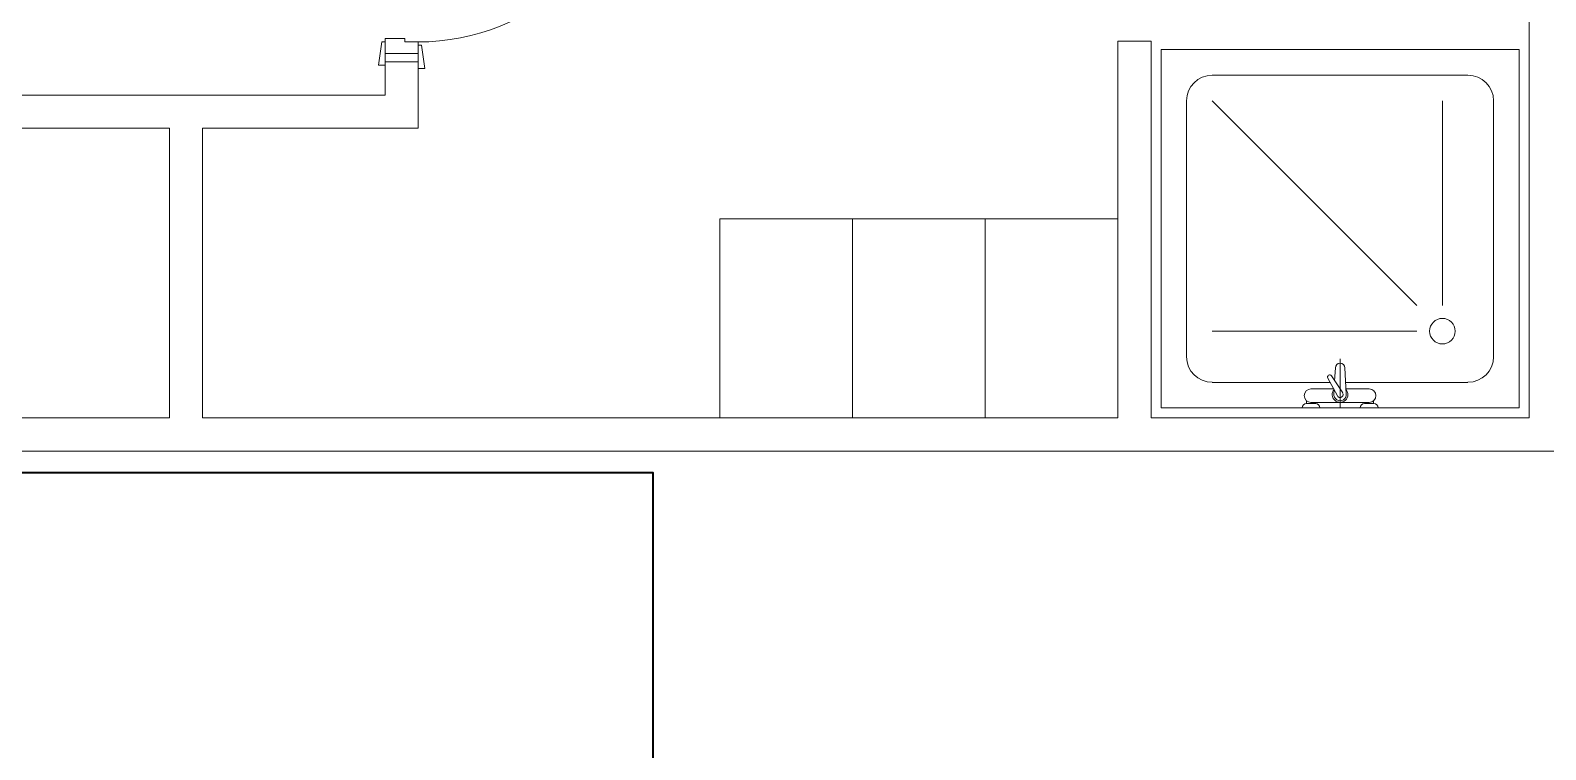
# Model space of a CAD drawing. Header units: millimetres. Extents: x -160614 to 59925, y -157025 to 0.
# Drawn here: x -117249 to -112679, y -104843 to -102674 of the extents above; entities that cross this region are included whole.
import ezdxf

# ---------------------------------------------------------------- set-up
doc = ezdxf.new("R2010")
doc.units = ezdxf.units.MM
doc.header["$LTSCALE"] = 8
for name, color, linetype, lineweight in [('72_EGR_EQP_TAG', 9, 'Continuous', 5), ('LOADING', 9, 'Continuous', 5), ('SANIT', 9, 'Continuous', 5), ('Walls', 9, 'Continuous', 5), ('Wooden Joinery', 9, 'Continuous', 5)]:
    doc.layers.add(name, color=color, linetype=linetype, lineweight=lineweight)
doc.layers.add('REF', color=42, linetype='Continuous')

# ---------------------------------------------------------------- blocks, each defined once
blk = doc.blocks.new('A$C72370EFE')
at = {"layer": 'Wooden Joinery'}
for p, q in [((-0.01, -0.04), (-0.02, -0.04)), ((-0.01, -0.03), (-0.01, -0.07)), ((0, -0.03), (-0.01, -0.03)), ((0.04, -0.03), (0.05, -0.03)), ((0.05, -0.03), (0.05, -0.07)), ((0.05, -0.04), (0.06, -0.04)), ((-0.05, -0.07), (-0.05, -0.16)), ((-0.03, -0.07), (-0.03, -0.16)), ((-0.01, -0.06), (-0.02, -0.06)), ((0, -0.07), (-0.01, -0.07)), ((0.04, -0.07), (0.05, -0.07)), ((0.05, -0.06), (0.06, -0.06)), ((0.07, -0.07), (0.07, -0.16)), ((0.09, -0.07), (0.09, -0.16)), ((-0.01, -0.17), (-0.02, -0.17)), ((-0.01, -0.17), (-0.01, -0.19)), ((0.05, -0.17), (0.06, -0.17)), ((0.05, -0.17), (0.05, -0.19)), ((-0.01, -0.19), (-0.02, -0.19)), ((0.05, -0.19), (0.06, -0.19))]:
    blk.add_line(p, q, dxfattribs=at)
for centre, radius, start, end in [((-0.02, -0.07), 0.03, 90, 180), ((0.06, -0.07), 0.03, 0, 90), ((-0.02, -0.07), 0.01, 90, 180), ((0.06, -0.07), 0.01, 0, 90), ((-0.02, -0.16), 0.03, 180, 270), ((-0.02, -0.16), 0.01, 180, 270), ((0.06, -0.16), 0.01, 270, 0), ((0.06, -0.16), 0.03, 270, 0)]:
    blk.add_arc(centre, radius, start, end, dxfattribs=at)
blk = doc.blocks.new('A$C268A7CF0')
at = {"layer": 'Wooden Joinery'}
for points in [[(80, 758.8), (80, 768.8), (10, 778.8), (10, 758.8)], [(740, 758.8), (740, 768.8), (810, 778.8), (810, 758.8)], [(70, 658.8), (70, 648.8), (0, 638.8), (0, 658.8)], [(120, 658.8), (120, 0), (80, 0), (80, 658.8)], [(750, 658.8), (750, 648.8), (820, 638.8), (820, 658.8)]]:
    blk.add_lwpolyline(points, close=True, dxfattribs=at)
for points in [[(45, 658.8), (45, 758.8), (20, 758.8), (20, 658.8), (45, 658.8)], [(45, 658.8), (80, 658.8), (80, 698.8), (90, 698.8), (90, 758.8), (45, 758.8), (45, 658.8)], [(775, 658.8), (740, 658.8), (740, 698.8), (730, 698.8), (730, 758.8), (775, 758.8), (775, 658.8)], [(775, 658.8), (775, 758.8), (800, 758.8), (800, 658.8), (775, 658.8)]]:
    blk.add_lwpolyline(points, dxfattribs=at)
blk.add_arc((80, 658.8), 660, 273.4748, 0, dxfattribs=at)
at = {"layer": 'Wooden Joinery', "xscale": 999.9999999998854, "yscale": 999.9999999998854, "zscale": 999.9999999998854, "rotation": 180}
blk.add_blockref('A$C72370EFE', (120, 0), dxfattribs=at)
blk = doc.blocks.new('SHOWER TRAY 80x80')
at = {"layer": 'SANIT'}
for p, q in [((0, 0), (0, 0.8)), ((0.8, 0.8), (0, 0.8)), ((0.8, 0), (0.8, 0.8)), ((0.1143, 0.7429), (0.6857, 0.7429)), ((0.0571, 0.4124), (0.0571, 0.6857)), ((0.7429, 0.1143), (0.7429, 0.6857)), ((0.2286, 0.6286), (0.6857, 0.6286)), ((0.1714, 0.1143), (0.1714, 0.5714)), ((0.2286, 0.5714), (0.6857, 0.1143)), ((0.01, 0.455), (0.01, 0.475)), ((0.0163, 0.475), (0.01, 0.475)), ((0.0125, 0.455), (0.01, 0.455)), ((0.0125, 0.335), (0.0125, 0.465)), ((0.0425, 0.4133), (0.0425, 0.465)), ((0.0895, 0.4105), (0.0316, 0.4139)), ((0.11, 0.4), (0, 0.4)), ((0.0667, 0.3728), (0.0271, 0.3939)), ((0.0407, 0.3866), (0.0316, 0.3861)), ((0.0715, 0.3808), (0.0334, 0.4058)), ((0.0425, 0.335), (0.0425, 0.3857)), ((0.0571, 0.1143), (0.0571, 0.3779)), ((0.0608, 0.3878), (0.0895, 0.3895)), ((0.01, 0.345), (0.01, 0.325)), ((0.0125, 0.345), (0.01, 0.345)), ((0.0163, 0.325), (0.01, 0.325)), ((0.1143, 0.0571), (0.6857, 0.0571)), ((0, 0), (0.8, 0))]:
    blk.add_line(p, q, dxfattribs=at)
blk.add_circle((0.1714, 0.6286), 0.0286, dxfattribs=at)
for centre, radius, start, end in [((0.1143, 0.6857), 0.0571, 90, 180), ((0.6857, 0.6857), 0.0571, 360, 90), ((0, 0.475), 0.01, 0, 90), ((0.0275, 0.465), 0.015, 0, 180), ((0, 0.455), 0.01, 270, 0), ((0.03, 0.4), 0.0175, 49.632, 309.2526), ((0.03, 0.4), 0.014, 83.2671, 276.7329), ((0.03, 0.4), 0.00676, 54.0423, 244.5873), ((0.0895, 0.4), 0.0105, 270, 90), ((0.0691, 0.3768), 0.00467, 239.3148, 59.3148), ((0, 0.345), 0.01, 0, 90), ((0, 0.325), 0.01, 270, 0), ((0.0275, 0.335), 0.015, 180, 0), ((0.1143, 0.1143), 0.0571, 180, 270), ((0.6857, 0.1143), 0.0571, 270, 360)]:
    blk.add_arc(centre, radius, start, end, dxfattribs=at)
blk = doc.blocks.new('GF1')
at = {"layer": 'LOADING', "color": 9}
for points in [[(-115169.4, -103842.6), (-114769.4, -103842.6), (-114769.4, -103242.6), (-115169.4, -103242.6)], [(-114769.4, -103842.6), (-114369.4, -103842.6), (-114369.4, -103242.6), (-114769.4, -103242.6)], [(-114369.4, -103842.6), (-113969.4, -103842.6), (-113969.4, -103242.6), (-114369.4, -103242.6)]]:
    blk.add_lwpolyline(points, close=True, dxfattribs=at)
at = {"layer": 'Walls', "color": 9}
for p, q in [((-112729.4, -101889.5), (-112729.4, -103842.6)), ((-113969.4, -102707.6), (-113869.4, -102707.6)), ((-113969.4, -103842.6), (-113969.4, -102707.6)), ((-113869.4, -103842.6), (-113869.4, -102707.6)), ((-116179.4, -102869.5), (-116179.4, -102769.5)), ((-116079.4, -102769.5), (-116179.4, -102769.5)), ((-116079.4, -102969.5), (-116079.4, -102769.5)), ((-116179.4, -102869.5), (-117379.4, -102869.5)), ((-116829.4, -102969.5), (-117479.4, -102969.5)), ((-116829.4, -102969.5), (-116829.4, -103842.6)), ((-116729.4, -102969.5), (-116729.4, -103842.6)), ((-116079.4, -102969.5), (-116729.4, -102969.5)), ((-119589.4, -103842.6), (-116829.4, -103842.6)), ((-116729.4, -103842.6), (-113969.4, -103842.6)), ((-113869.4, -103842.6), (-112729.4, -103842.6)), ((-112729.4, -103842.6), (-113869.4, -103842.6)), ((-128624.4, -103942.6), (-102939.4, -103942.6))]:
    blk.add_line(p, q, dxfattribs=at)
at = {"layer": 'SANIT', "color": 9, "xscale": -1350.000000000878, "yscale": 1350.000000000878, "zscale": 1350.000000000878, "rotation": 270}
blk.add_blockref('SHOWER TRAY 80x80', (-113839.4, -103812.6), dxfattribs=at)
at = {"layer": 'Wooden Joinery', "color": 9, "xscale": -1, "rotation": 90}
blk.add_blockref('A$C268A7CF0', (-115420.6, -101969.5), dxfattribs=at)

msp = doc.modelspace()

# ---------------------------------------------------------------- linework, layer by layer
at = {"layer": 'REF', "lineweight": 35}
for p, q in [((-115372.6, -104007.8), (-120954.9, -104007.8)), ((-115370.5, -110012.8), (-115370.5, -104009.9))]:
    msp.add_line(p, q, dxfattribs=at)
at = {"layer": 'REF', "lineweight": 35, "ltscale": 1.034}
msp.add_arc((-115372.6, -104009.9), 2.12, 0, 90, dxfattribs=at)

# ---------------------------------------------------------------- block references
at = {"layer": '72_EGR_EQP_TAG'}
msp.add_blockref('GF1', (0, 0), dxfattribs=at)

doc.saveas('drawing.dxf')
